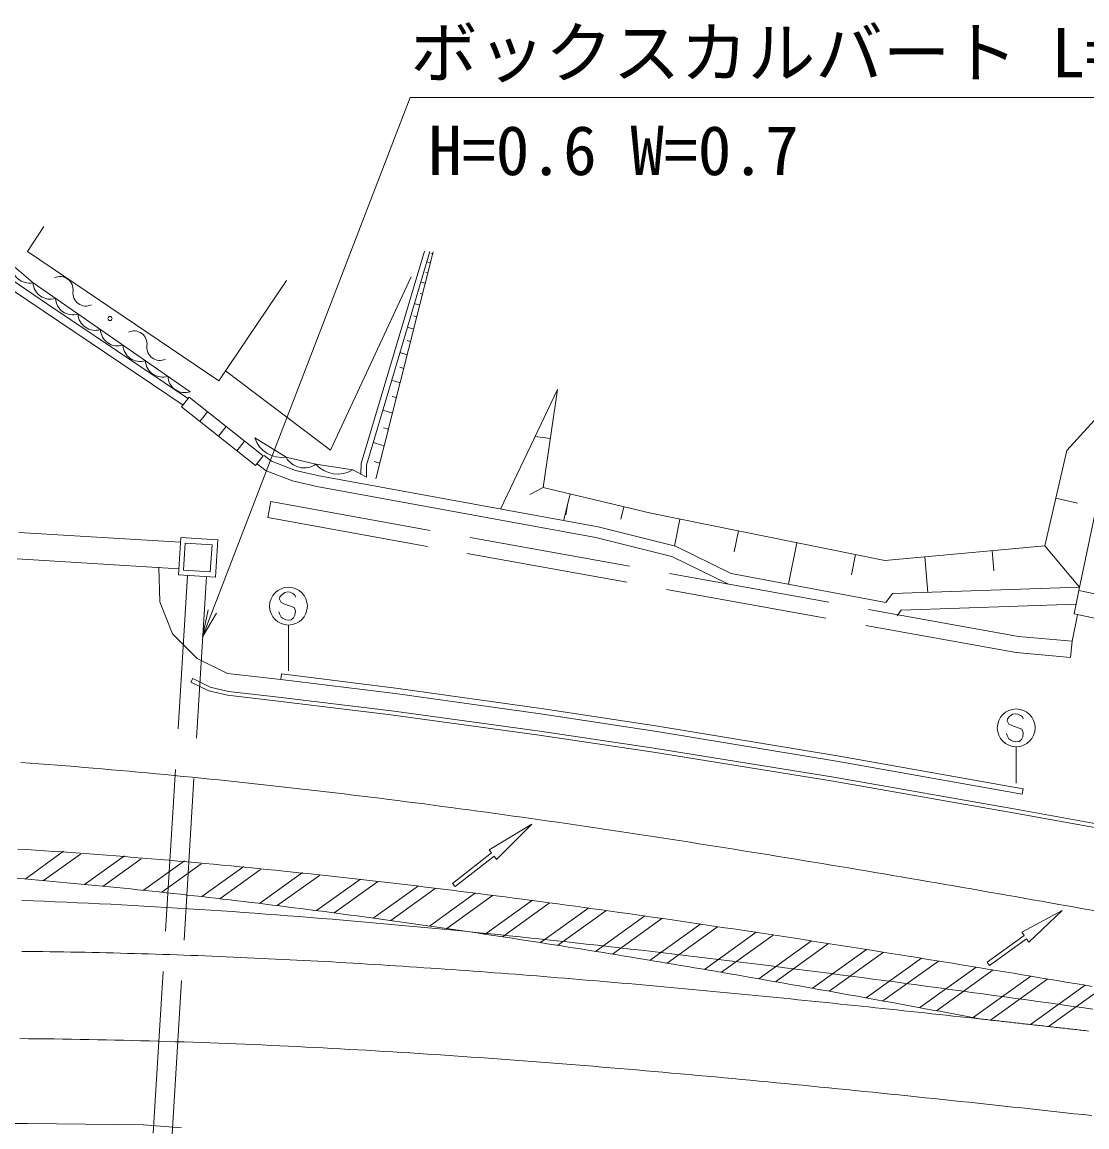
# Model space of a CAD drawing. Units: millimetres, scale not verified. Extents: x 40000 to 680000, y 20000 to 380000.
# Drawn here: x 84357 to 123798, y 275376 to 316306 of the extents above; entities that cross this region are included whole.
import ezdxf
from ezdxf.enums import TextEntityAlignment as Align

# ---------------------------------------------------------------- set-up
doc = ezdxf.new("R2010")
doc.units = ezdxf.units.MM
doc.header["$LTSCALE"] = 1000
doc.linetypes.add('CHAIN', pattern=[18.5, 12, -1.5, 3.5, -1.5])
doc.linetypes.add('DASHED', pattern=[7.5, 6, -1.5])
for name, color, linetype, lineweight in [('M-BGD', 7, 'Continuous', 13), ('M-BMK', 2, 'CHAIN', 13), ('M-STR-HTXT', 7, 'Continuous', 13), ('M-STR-STRC', 7, 'Continuous', 13)]:
    doc.layers.add(name, color=color, linetype=linetype, lineweight=lineweight)
doc.styles.add('ＭＳ ゴシック', font='')
doc.styles.get('ＭＳ ゴシック').set_extended_font_data('MS Gothic')

# ---------------------------------------------------------------- blocks, each defined once
blk = doc.blocks.new('open_arrow')
at = {"color": 0, "linetype": 'Continuous', "lineweight": -2}
blk.add_lwpolyline([(7.5, 1.25), (0, 0), (7.5, -1.25)], dxfattribs=at)

msp = doc.modelspace()

# ---------------------------------------------------------------- linework, layer by layer
at = {"layer": 'M-BGD'}
for p, q in [((82374, 308687), (84762, 306647)), ((84561, 307811), (85162, 308736)), ((84561, 307811), (91639, 303018)), ((99583, 307795), (97458, 299387)), ((99259, 307822), (98151, 304093)), ((99463, 307805), (98343, 304036)), ((99479, 307380), (99348, 307419)), ((99569, 307733), (99511, 307750)), ((83438, 307116), (85301, 305855)), ((99386, 307012), (99313, 307034)), ((83257, 306877), (85133, 305606)), ((90588, 302609), (84762, 306647)), ((91639, 303018), (94151, 306727)), ((98766, 306869), (95776, 300448)), ((99289, 306629), (99128, 306677)), ((99189, 306231), (99107, 306255)), ((85301, 305855), (90486, 302369)), ((99084, 305816), (98885, 305875)), ((85133, 305606), (90319, 302120)), ((98975, 305384), (98862, 305418)), ((98861, 304935), (98627, 305004)), ((125494, 304770), (123499, 295252)), ((98743, 304467), (98619, 304504)), ((98151, 304093), (96922, 299953)), ((97114, 299896), (98343, 304036)), ((98619, 303980), (98347, 304061)), ((95776, 300448), (91890, 303388)), ((98491, 303473), (98346, 303516)), ((98358, 302945), (98044, 303038)), ((104187, 302689), (102072, 298266)), ((103663, 299062), (104187, 302689)), ((124989, 302572), (123058, 300430)), ((90546, 302415), (90260, 302055)), ((93284, 300243), (90546, 302415)), ((98219, 302396), (98064, 302441)), ((90260, 302055), (92999, 299883)), ((91230, 301872), (90945, 301512)), ((98074, 301824), (97716, 301930)), ((91915, 301329), (91630, 300969)), ((97923, 301228), (97748, 301280)), ((94138, 300185), (92981, 300902)), ((103925, 300876), (103356, 300958)), ((92600, 300786), (92314, 300426)), ((97767, 300608), (97361, 300729)), ((123058, 300430), (122236, 296903)), ((92999, 299883), (93284, 300243)), ((93318, 300247), (93599, 300034)), ((93599, 300034), (94485, 299695)), ((95237, 299924), (94138, 300185)), ((97603, 299963), (97392, 300026)), ((93076, 299929), (93402, 299681)), ((93402, 299681), (94368, 299312)), ((94485, 299695), (95356, 299492)), ((96611, 299720), (95237, 299924)), ((96611, 299720), (97118, 299444)), ((96922, 299953), (96904, 299576)), ((97114, 299896), (97118, 299444)), ((94368, 299312), (95275, 299100)), ((95356, 299492), (105692, 297605)), ((95275, 299100), (105607, 297214)), ((103663, 299062), (103160, 298810)), ((107642, 298114), (103663, 299062)), ((104658, 298825), (104428, 297861)), ((93465, 297949), (93571, 298540)), ((104554, 298412), (104493, 298051)), ((122647, 298667), (123446, 298480)), ((106647, 298351), (106536, 297886)), ((116309, 296362), (107642, 298114)), ((105692, 297605), (108562, 296885)), ((108725, 297895), (108523, 296895)), ((90149, 295831), (90236, 297212)), ((90236, 297212), (91605, 297125)), ((105607, 297214), (108425, 296507)), ((110892, 297457), (110735, 296682)), ((91605, 297125), (91517, 295744)), ((108562, 296885), (110625, 295884)), ((113059, 297019), (112748, 295482)), ((122236, 296903), (116309, 296362)), ((122236, 296903), (123524, 295373)), ((108425, 296507), (110499, 295501)), ((115226, 296581), (115073, 295826)), ((117791, 296497), (117911, 295178)), ((120286, 296725), (120354, 295982)), ((89463, 294823), (89420, 296110)), ((91517, 295744), (90149, 295831)), ((110625, 295884), (116356, 294800)), ((116595, 295133), (116356, 294800)), ((123524, 295373), (116595, 295133)), ((123322, 294378), (123503, 295252)), ((123503, 295252), (124387, 295068)), ((89463, 294823), (89934, 293648)), ((123395, 294748), (116921, 294523)), ((116921, 294523), (116770, 294315)), ((123453, 294351), (123249, 293367)), ((124206, 294195), (123322, 294378)), ((89934, 293648), (90838, 292724)), ((123249, 293367), (123195, 292770)), ((90838, 292724), (91968, 292172)), ((91968, 292172), (93939, 291957)), ((93963, 292156), (93939, 291957)), ((93939, 291957), (98178, 291438)), ((93963, 292156), (98206, 291636)), ((98178, 291438), (103643, 290669)), ((98206, 291636), (103673, 290866)), ((103643, 290669), (107873, 290022)), ((103673, 290866), (107906, 290220)), ((107906, 290220), (114554, 289126)), ((107873, 290022), (114519, 288929)), ((114554, 289126), (121432, 287906)), ((114519, 288929), (121397, 287709)), ((121432, 287906), (121397, 287709))]:
    msp.add_line(p, q, dxfattribs=at)
at = {"layer": 'M-BGD', "linetype": 'DASHED'}
for p, q in [((93571, 298540), (121264, 293547)), ((90225, 297034), (81132, 297589)), ((93465, 297949), (121184, 292951)), ((90395, 297002), (90331, 296004)), ((90395, 297002), (91392, 296939)), ((91392, 296939), (91329, 295941)), ((90163, 296056), (80666, 296636)), ((90331, 296004), (91329, 295941)), ((89215, 275146), (90483, 295809)), ((91182, 295766), (89913, 275104)), ((121264, 293547), (123249, 293367)), ((121184, 292951), (123195, 292770))]:
    msp.add_line(p, q, dxfattribs=at)
at = {"layer": 'M-BGD'}
msp.add_circle((87612, 305325), 75, dxfattribs=at)
for centre, radius, start, end in [((84639, 307309), 673, 178.4457, 280.5695), ((85399, 306678), 638, 182.7123, 287.8247), ((85760, 306393), 486, 352.7431, 114.631), ((86725, 306270), 486, 172.7431, 294.631), ((86231, 306101), 638, 182.7123, 287.8247), ((87063, 305524), 638, 182.7123, 287.8247), ((87896, 304947), 638, 182.7123, 287.8247), ((88499, 304380), 486, 352.7431, 114.631), ((88728, 304370), 638, 182.7123, 287.8247), ((89464, 304257), 486, 172.7431, 294.631), ((89560, 303793), 638, 182.7123, 287.8247), ((90392, 303216), 638, 182.7123, 287.8247), ((93981, 301225), 1051, 197.8864, 278.5668), ((94806, 300555), 764, 208.8887, 304.3343), ((96047, 300652), 1089, 221.9599, 301.1712)]:
    msp.add_arc(centre, radius, start, end, dxfattribs=at)
at = {"layer": 'M-BMK'}
msp.add_lwpolyline([(124016, 279741), (123609, 279798), (123201, 279855), (122794, 279912), (122387, 279969), (121980, 280025), (121572, 280082), (121165, 280138), (120758, 280194), (120350, 280250), (119943, 280306), (119535, 280361), (119128, 280417), (118721, 280472), (118313, 280527), (117906, 280582), (117498, 280637), (117091, 280691), (116683, 280746), (116275, 280800), (115868, 280854), (115460, 280907), (115052, 280961), (114645, 281014), (114237, 281067), (113829, 281119), (113421, 281172), (113013, 281224), (112605, 281275), (112197, 281327), (111789, 281378), (111381, 281429), (110973, 281480), (110565, 281530), (110157, 281580), (109749, 281629), (109341, 281679), (108932, 281728), (108524, 281776), (108116, 281824), (107707, 281872), (107299, 281920), (106890, 281967), (106482, 282014), (106073, 282060), (105665, 282106), (105256, 282151), (104847, 282196), (104439, 282241), (104030, 282285), (103621, 282329), (103212, 282372), (102803, 282415), (102394, 282458), (101985, 282500), (101576, 282541), (101167, 282582), (100758, 282623), (100349, 282663), (99939, 282703), (99530, 282742), (99121, 282780), (98711, 282818), (98302, 282856), (97892, 282893), (97483, 282929), (97073, 282965), (96663, 283000), (96254, 283035), (95844, 283069), (95434, 283103), (95024, 283136), (94614, 283169), (94204, 283200), (93794, 283232), (93384, 283262), (92974, 283292), (92564, 283322), (92154, 283351), (91744, 283379), (91333, 283406), (90923, 283433), (90513, 283459), (90102, 283485), (89692, 283510), (89281, 283534), (88871, 283557), (88460, 283580), (88050, 283602), (87639, 283624), (87229, 283644), (86818, 283664), (86407, 283683), (85996, 283702), (85586, 283720), (85175, 283737), (84764, 283753), (84353, 283768)], dxfattribs=at)
at = {"layer": 'M-STR-HTXT'}
msp.add_lwpolyline([(91045, 293536), (98726, 313508), (129976, 313508)], dxfattribs=at)
at = {"layer": 'M-STR-STRC'}
for p, q in [((93992, 295106), (93902, 295009)), ((94084, 295171), (93992, 295106)), ((94200, 295195), (94084, 295171)), ((94281, 295183), (94200, 295195)), ((94382, 295133), (94281, 295183)), ((94459, 295080), (94382, 295133)), ((93902, 295009), (93891, 294930)), ((93891, 294930), (93951, 294802)), ((93951, 294802), (94057, 294751)), ((94057, 294751), (94429, 294619)), ((94483, 295002), (94459, 295080)), ((93893, 294387), (93866, 294464)), ((93952, 294263), (93893, 294387)), ((94465, 294339), (94415, 294234)), ((94429, 294619), (94486, 294498)), ((94486, 294498), (94465, 294339)), ((94024, 294212), (93952, 294263)), ((94126, 294159), (94024, 294212)), ((94211, 294147), (94126, 294159)), ((94328, 294167), (94211, 294147)), ((94224, 292278), (94226, 293969)), ((94415, 294234), (94328, 294167)), ((90610, 291857), (90676, 291992)), ((91277, 291528), (90610, 291857)), ((91328, 291671), (90676, 291992)), ((91967, 291366), (91277, 291528)), ((92001, 291512), (91328, 291671)), ((93856, 291296), (92001, 291512)), ((93839, 291147), (91967, 291366)), ((98020, 290642), (93839, 291147)), ((98038, 290791), (93856, 291296)), ((103508, 289891), (98020, 290642)), ((103529, 290040), (98038, 290791)), ((121040, 290661), (120949, 290596)), ((121157, 290685), (121040, 290661)), ((121238, 290673), (121157, 290685)), ((121339, 290623), (121238, 290673)), ((121416, 290570), (121339, 290623)), ((120859, 290499), (120847, 290420)), ((120847, 290420), (120907, 290292)), ((120949, 290596), (120859, 290499)), ((120907, 290292), (121013, 290241)), ((121013, 290241), (121386, 290109)), ((121440, 290492), (121416, 290570)), ((107741, 289261), (103508, 289891)), ((107763, 289410), (103529, 290040)), ((120849, 289877), (120822, 289954)), ((120908, 289753), (120849, 289877)), ((121421, 289829), (121371, 289724)), ((121386, 290109), (121442, 289988)), ((121442, 289988), (121421, 289829)), ((114422, 288328), (107763, 289410)), ((120980, 289701), (120908, 289753)), ((121083, 289649), (120980, 289701)), ((121167, 289637), (121083, 289649)), ((121284, 289657), (121167, 289637)), ((121182, 288112), (121182, 289459)), ((121371, 289724), (121284, 289657)), ((114398, 288180), (107741, 289261)), ((121276, 286973), (114398, 288180)), ((121302, 287121), (114422, 288328)), ((126204, 286083), (121276, 286973)), ((126231, 286231), (121302, 287121)), ((101656, 285642), (103240, 286594)), ((103240, 286594), (101933, 285287)), ((84466, 284560), (85896, 285587)), ((85154, 284500), (86523, 285483)), ((86674, 284360), (88145, 285417)), ((87354, 284294), (88772, 285313)), ((100302, 284395), (101748, 285524)), ((101840, 285406), (100395, 284277)), ((101748, 285524), (101656, 285642)), ((101933, 285287), (101840, 285406)), ((88856, 284142), (90369, 285228)), ((89528, 284071), (90995, 285124)), ((91014, 283907), (92565, 285020)), ((91679, 283830), (93192, 284916)), ((93150, 283655), (94742, 284798)), ((93809, 283574), (95368, 284694)), ((95266, 283389), (96897, 284560)), ((95919, 283304), (97524, 284456)), ((97364, 283110), (99034, 284309)), ((98011, 283021), (99661, 284205)), ((100395, 284277), (100302, 284395)), ((99444, 282819), (101154, 284047)), ((100086, 282726), (101781, 283943)), ((101508, 282516), (103259, 283773)), ((102146, 282420), (103886, 283669)), ((103558, 282203), (105350, 283489)), ((104192, 282103), (105976, 283385)), ((121385, 282591), (122888, 283394)), ((122888, 283394), (121647, 282225)), ((105595, 281880), (107428, 283196)), ((106225, 281778), (108055, 283092)), ((107620, 281549), (109494, 282894)), ((108247, 281445), (110121, 282790)), ((109635, 281210), (111551, 282586)), ((110258, 281104), (112178, 282482)), ((120100, 281483), (121472, 282469)), ((121472, 282469), (121385, 282591)), ((111640, 280865), (113598, 282271)), ((112260, 280756), (114225, 282167)), ((121560, 282347), (120187, 281361)), ((121647, 282225), (121560, 282347)), ((113636, 280513), (115637, 281950)), ((114254, 280403), (116264, 281846)), ((115625, 280156), (117670, 281625)), ((116240, 280044), (118297, 281521)), ((117607, 279794), (119697, 281294)), ((118221, 279681), (120323, 281190)), ((120187, 281361), (120100, 281483)), ((119584, 279428), (121718, 280961)), ((120224, 279334), (122345, 280857)), ((121710, 279170), (123736, 280624)), ((122378, 279095), (124363, 280520)), ((80871, 275500), (84555, 275505)), ((84555, 275505), (88841, 275451)), ((88851, 275450), (90265, 275340))]:
    msp.add_line(p, q, dxfattribs=at)
at = {"layer": 'M-STR-STRC', "linetype": 'DASHED'}
for points in [[(124054, 283391), (123730, 283449), (123407, 283506), (123083, 283564), (122759, 283621), (122436, 283679), (122112, 283736), (121788, 283793), (121464, 283850), (121140, 283907), (120816, 283964), (120492, 284021), (120168, 284077), (119844, 284134), (119520, 284190), (119195, 284247), (118871, 284303), (118546, 284359), (118222, 284415), (117897, 284471), (117573, 284527), (117248, 284582), (116923, 284638), (116598, 284693), (116273, 284748), (115948, 284803), (115623, 284858), (115298, 284913), (114973, 284968), (114647, 285022), (114322, 285076), (113997, 285131), (113671, 285185), (113345, 285238), (113020, 285292), (112694, 285345), (112368, 285399), (112042, 285452), (111716, 285505), (111390, 285557), (111064, 285610), (110737, 285662), (110411, 285714), (110085, 285766), (109758, 285818), (109431, 285869), (109105, 285921), (108778, 285972), (108451, 286022), (108124, 286073), (107797, 286123), (107470, 286173), (107143, 286223), (106815, 286273), (106488, 286322), (106160, 286371), (105833, 286420), (105505, 286469), (105177, 286517), (104849, 286565), (104521, 286613), (104193, 286661), (103865, 286708), (103536, 286755), (103208, 286801), (102880, 286848), (102551, 286894), (102222, 286940), (101893, 286985), (101564, 287031), (101235, 287076), (100906, 287120), (100577, 287164), (100248, 287208), (99918, 287252), (99589, 287295), (99259, 287339), (98930, 287381), (98600, 287424), (98270, 287466), (97940, 287507), (97609, 287549), (97279, 287590), (96949, 287630), (96618, 287670), (96288, 287710), (95957, 287750), (95626, 287789), (95295, 287828), (94964, 287866), (94633, 287904), (94302, 287942), (93971, 287979), (93639, 288016), (93308, 288053), (92976, 288089), (92644, 288125), (92312, 288160), (91980, 288195), (91648, 288229), (91316, 288263), (90984, 288297), (90651, 288330), (90319, 288363), (89986, 288395), (89653, 288427), (89320, 288459), (88987, 288490), (88654, 288520), (88321, 288551), (87987, 288580), (87654, 288610), (87320, 288638), (86987, 288667), (86653, 288694), (86319, 288722), (85985, 288749), (85651, 288775), (85317, 288801), (84982, 288827), (84648, 288851), (84313, 288876)], [(119890, 279371), (119628, 279400), (119367, 279428), (119106, 279457), (118844, 279485), (118583, 279514), (118321, 279542), (118060, 279570), (117798, 279598), (117537, 279626), (117275, 279654), (117014, 279682), (116753, 279710), (116491, 279738), (116230, 279765), (115968, 279793), (115707, 279820), (115445, 279848), (115184, 279875), (114923, 279902), (114661, 279929), (114400, 279956), (114138, 279983), (113877, 280009), (113615, 280036), (113354, 280062), (113092, 280089), (112831, 280115), (112570, 280141), (112308, 280167), (112047, 280193), (111785, 280219), (111524, 280244), (111262, 280270), (111001, 280295), (110739, 280321), (110478, 280346), (110217, 280371), (109955, 280396), (109694, 280420), (109432, 280445), (109171, 280469), (108909, 280494), (108648, 280518), (108386, 280542), (108125, 280566), (107863, 280589), (107602, 280613), (107340, 280636), (107079, 280659), (106818, 280683), (106556, 280705), (106295, 280728), (106033, 280751), (105772, 280773), (105510, 280796), (105249, 280818), (104987, 280840), (104726, 280861), (104464, 280883), (104203, 280904), (103941, 280926), (103680, 280947), (103418, 280967), (103157, 280988), (102895, 281009), (102634, 281029), (102373, 281049), (102111, 281069), (101850, 281089), (101588, 281108), (101327, 281128), (101065, 281147), (100804, 281166), (100542, 281185), (100281, 281203), (100019, 281221), (99758, 281240), (99496, 281257), (99235, 281275), (98973, 281293), (98712, 281310), (98451, 281327), (98189, 281344), (97928, 281361), (97666, 281377), (97405, 281393), (97143, 281409), (96882, 281425), (96620, 281441), (96359, 281456), (96098, 281471), (95836, 281486), (95575, 281500), (95313, 281515), (95052, 281529), (94790, 281543), (94529, 281556), (94268, 281570), (94006, 281583), (93745, 281596), (93483, 281608), (93222, 281621), (92961, 281633), (92699, 281645), (92438, 281656), (92177, 281668), (91915, 281679), (91654, 281690), (91393, 281700), (91131, 281711), (90870, 281721), (90609, 281730), (90347, 281740), (90086, 281749), (89825, 281758), (89564, 281767), (89302, 281775), (89041, 281783), (88780, 281791), (88519, 281799), (88257, 281806), (87996, 281813), (87735, 281820), (87474, 281826), (87213, 281832), (86952, 281838), (86690, 281844), (86429, 281849), (86168, 281854), (85907, 281858), (85646, 281863), (85385, 281867), (85124, 281870), (84863, 281874), (84602, 281877), (84341, 281880)], [(123982, 275794), (123657, 275830), (123332, 275866), (123007, 275901), (122682, 275937), (122357, 275972), (122032, 276007), (121707, 276043), (121382, 276078), (121057, 276113), (120733, 276148), (120408, 276183), (120083, 276217), (119758, 276252), (119434, 276287), (119109, 276321), (118785, 276355), (118460, 276390), (118136, 276424), (117811, 276458), (117487, 276492), (117162, 276525), (116838, 276559), (116514, 276592), (116189, 276626), (115865, 276659), (115541, 276692), (115217, 276725), (114893, 276757), (114569, 276790), (114245, 276822), (113920, 276854), (113596, 276886), (113272, 276918), (112949, 276950), (112625, 276981), (112301, 277013), (111977, 277044), (111653, 277075), (111329, 277105), (111006, 277136), (110682, 277166), (110358, 277197), (110035, 277226), (109711, 277256), (109387, 277286), (109064, 277315), (108740, 277344), (108417, 277373), (108093, 277401), (107770, 277430), (107447, 277458), (107123, 277486), (106800, 277514), (106477, 277541), (106154, 277568), (105830, 277595), (105507, 277622), (105184, 277648), (104861, 277674), (104538, 277700), (104215, 277726), (103892, 277751), (103569, 277776), (103246, 277801), (102923, 277825), (102600, 277850), (102277, 277874), (101955, 277897), (101632, 277920), (101309, 277943), (100986, 277966), (100664, 277989), (100341, 278011), (100019, 278033), (99696, 278054), (99374, 278075), (99051, 278096), (98729, 278116), (98407, 278137), (98084, 278156), (97762, 278176), (97440, 278195), (97117, 278214), (96795, 278232), (96473, 278250), (96151, 278268), (95829, 278286), (95507, 278303), (95185, 278319), (94863, 278336), (94541, 278352), (94220, 278367), (93898, 278382), (93576, 278397), (93254, 278412), (92933, 278426), (92611, 278439), (92290, 278452), (91968, 278465), (91647, 278478), (91325, 278490), (91004, 278501), (90683, 278513), (90361, 278523), (90040, 278534), (89719, 278544), (89398, 278553), (89077, 278562), (88756, 278571), (88435, 278579), (88114, 278587), (87793, 278595), (87473, 278601), (87152, 278608), (86831, 278614), (86511, 278620), (86190, 278625), (85870, 278629), (85549, 278634), (85229, 278637), (84909, 278641), (84589, 278643), (84269, 278646)]]:
    msp.add_lwpolyline(points, dxfattribs=at)
at = {"layer": 'M-STR-STRC'}
for points in [[(123992, 280582), (123669, 280636), (123345, 280690), (123022, 280744), (122698, 280798), (122375, 280852), (122051, 280905), (121728, 280959), (121404, 281013), (121081, 281066), (120757, 281119), (120433, 281173), (120110, 281226), (119786, 281279), (119462, 281332), (119139, 281385), (118815, 281437), (118491, 281490), (118167, 281543), (117843, 281595), (117519, 281647), (117195, 281699), (116871, 281751), (116547, 281803), (116223, 281855), (115899, 281906), (115575, 281958), (115251, 282009), (114927, 282060), (114602, 282111), (114278, 282162), (113954, 282212), (113629, 282263), (113305, 282313), (112980, 282363), (112656, 282413), (112331, 282463), (112007, 282513), (111682, 282562), (111357, 282611), (111032, 282660), (110708, 282709), (110383, 282757), (110058, 282806), (109733, 282854), (109408, 282902), (109083, 282950), (108758, 282997), (108433, 283044), (108107, 283091), (107782, 283138), (107457, 283185), (107131, 283231), (106806, 283277), (106480, 283323), (106155, 283369), (105829, 283414), (105504, 283459), (105178, 283504), (104852, 283549), (104526, 283593), (104200, 283637), (103874, 283681), (103548, 283724), (103222, 283768), (102896, 283810), (102570, 283853), (102244, 283895), (101918, 283937), (101591, 283979), (101265, 284021), (100938, 284062), (100612, 284103), (100285, 284143), (99958, 284183), (99632, 284223), (99305, 284263), (98978, 284302), (98651, 284341), (98324, 284380), (97997, 284418), (97670, 284456), (97342, 284493), (97015, 284530), (96688, 284567), (96360, 284604), (96033, 284640), (95705, 284676), (95378, 284711), (95050, 284746), (94722, 284781), (94395, 284815), (94067, 284849), (93739, 284882), (93411, 284915), (93083, 284948), (92755, 284981), (92426, 285012), (92098, 285044), (91770, 285075), (91441, 285106), (91113, 285136), (90784, 285166), (90456, 285195), (90127, 285224), (89798, 285253), (89469, 285281), (89140, 285309), (88811, 285336), (88482, 285363), (88153, 285390), (87824, 285415), (87495, 285441), (87166, 285466), (86836, 285491), (86507, 285515), (86177, 285538), (85848, 285562), (85518, 285584), (85189, 285606), (84859, 285628), (84529, 285649), (84199, 285670)], [(119890, 279371), (119631, 279419), (119372, 279467), (119114, 279515), (118855, 279563), (118596, 279611), (118337, 279659), (118078, 279707), (117819, 279755), (117561, 279802), (117302, 279850), (117043, 279897), (116784, 279945), (116525, 279992), (116266, 280039), (116007, 280086), (115748, 280133), (115489, 280180), (115230, 280227), (114971, 280274), (114712, 280320), (114453, 280367), (114194, 280413), (113935, 280460), (113676, 280506), (113417, 280552), (113157, 280598), (112898, 280644), (112639, 280689), (112380, 280735), (112121, 280780), (111861, 280826), (111602, 280871), (111343, 280916), (111083, 280961), (110824, 281006), (110565, 281051), (110305, 281096), (110046, 281140), (109786, 281184), (109527, 281229), (109267, 281273), (109008, 281317), (108748, 281360), (108489, 281404), (108229, 281448), (107969, 281491), (107710, 281534), (107450, 281577), (107190, 281620), (106930, 281663), (106670, 281706), (106411, 281748), (106151, 281790), (105891, 281832), (105631, 281874), (105371, 281916), (105111, 281958), (104851, 281999), (104591, 282040), (104331, 282082), (104070, 282123), (103810, 282163), (103550, 282204), (103290, 282244), (103029, 282285), (102769, 282325), (102509, 282364), (102248, 282404), (101988, 282444), (101727, 282483), (101467, 282522), (101206, 282561), (100946, 282600), (100685, 282638), (100424, 282676), (100164, 282714), (99903, 282752), (99642, 282790), (99381, 282828), (99120, 282865), (98860, 282902), (98599, 282939), (98338, 282975), (98077, 283012), (97815, 283048), (97554, 283084), (97293, 283120), (97032, 283155), (96771, 283191), (96509, 283226), (96248, 283261), (95987, 283295), (95725, 283330), (95464, 283364), (95202, 283398), (94941, 283431), (94679, 283465), (94417, 283498), (94156, 283531), (93894, 283564), (93632, 283596), (93370, 283628), (93108, 283660), (92847, 283692), (92585, 283724), (92323, 283755), (92061, 283786), (91798, 283816), (91536, 283847), (91274, 283877), (91012, 283907), (90749, 283936), (90487, 283966), (90225, 283995), (89962, 284024), (89700, 284052), (89437, 284080), (89175, 284108), (88912, 284136), (88649, 284164), (88387, 284191), (88124, 284218), (87861, 284244), (87598, 284270), (87335, 284296), (87072, 284322), (86809, 284347), (86546, 284372), (86283, 284397), (86020, 284422), (85757, 284446), (85494, 284470), (85230, 284493), (84967, 284516), (84704, 284539), (84440, 284562), (84177, 284584)], [(123859, 278928), (123795, 278936), (123731, 278943), (123667, 278950), (123603, 278957), (123539, 278965), (123475, 278972), (123411, 278979), (123347, 278986), (123283, 278993), (123219, 279001), (123155, 279008), (123091, 279015), (123027, 279022), (122963, 279029), (122899, 279037), (122835, 279044), (122771, 279051), (122707, 279058), (122643, 279065), (122579, 279072), (122514, 279080), (122450, 279087), (122386, 279094), (122322, 279101), (122258, 279108), (122194, 279115), (122130, 279123), (122066, 279130), (122002, 279137), (121938, 279144), (121874, 279151), (121810, 279158), (121746, 279166), (121682, 279173), (121618, 279180), (121554, 279187), (121490, 279194), (121426, 279201), (121362, 279208), (121298, 279215), (121234, 279222), (121170, 279230), (121106, 279237), (121042, 279244), (120978, 279251), (120914, 279258), (120850, 279265), (120786, 279272), (120722, 279279), (120658, 279286), (120594, 279293), (120530, 279300), (120466, 279308), (120402, 279315), (120338, 279322), (120274, 279329), (120210, 279336), (120146, 279343), (120082, 279350), (120018, 279357), (119954, 279364), (119890, 279371)]]:
    msp.add_lwpolyline(points, dxfattribs=at)
for centre in [(94223, 294669), (121179, 290159)]:
    msp.add_circle(centre, 700, dxfattribs=at)

# ---------------------------------------------------------------- block references
at = {"layer": 'M-STR-HTXT', "xscale": 133, "yscale": 133, "rotation": 69}
msp.add_blockref('open_arrow', (91045, 293536), dxfattribs=at)

# ---------------------------------------------------------------- texts
at = {"layer": 'M-STR-HTXT', "style": 'ＭＳ ゴシック'}
for s, p in [('ボックスカルバート L=21.1', (114351, 313708)), ('H=0.6 W=0.7', (106265, 310087))]:
    msp.add_text(s, height=1833, dxfattribs=at).set_placement(p, align=Align.BOTTOM_CENTER)

doc.saveas('drawing.dxf')
